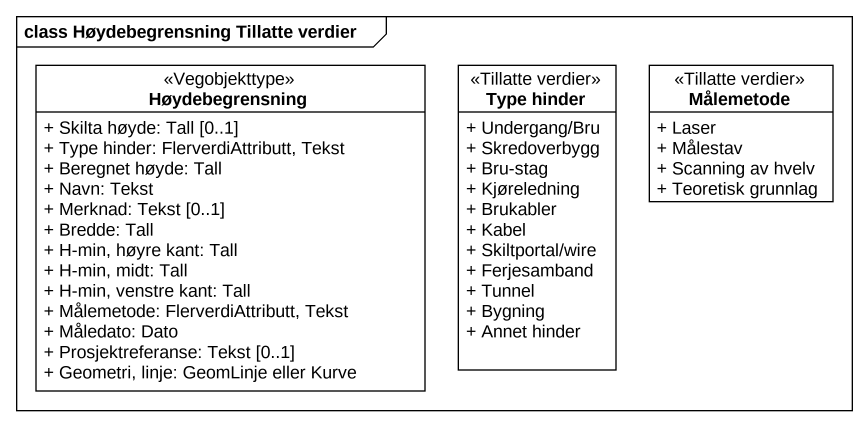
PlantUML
@startuml
mainframe class Høydebegrensning Tillatte verdier
hide circle
hide empty members
skinparam classAttributeIconSize 0
class Høydebegrensning <<Vegobjekttype>> {
  + Skilta høyde: Tall [0..1]
  + Type hinder: FlerverdiAttributt, Tekst
  + Beregnet høyde: Tall
  + Navn: Tekst
  + Merknad: Tekst [0..1]
  + Bredde: Tall
  + H-min, høyre kant: Tall
  + H-min, midt: Tall
  + H-min, venstre kant: Tall
  + Målemetode: FlerverdiAttributt, Tekst
  + Måledato: Dato
  + Prosjektreferanse: Tekst [0..1]
  + Geometri, linje: GeomLinje eller Kurve
}
class "Type hinder" as Type_hinder <<Tillatte verdier>> {
  + Undergang/Bru
  + Skredoverbygg
  + Bru-stag
  + Kjøreledning
  + Brukabler
  + Kabel
  + Skiltportal/wire
  + Ferjesamband
  + Tunnel
  + Bygning
  + Annet hinder
}
class Målemetode <<Tillatte verdier>> {
  + Laser
  + Målestav
  + Scanning av hvelv
  + Teoretisk grunnlag
}
@enduml
